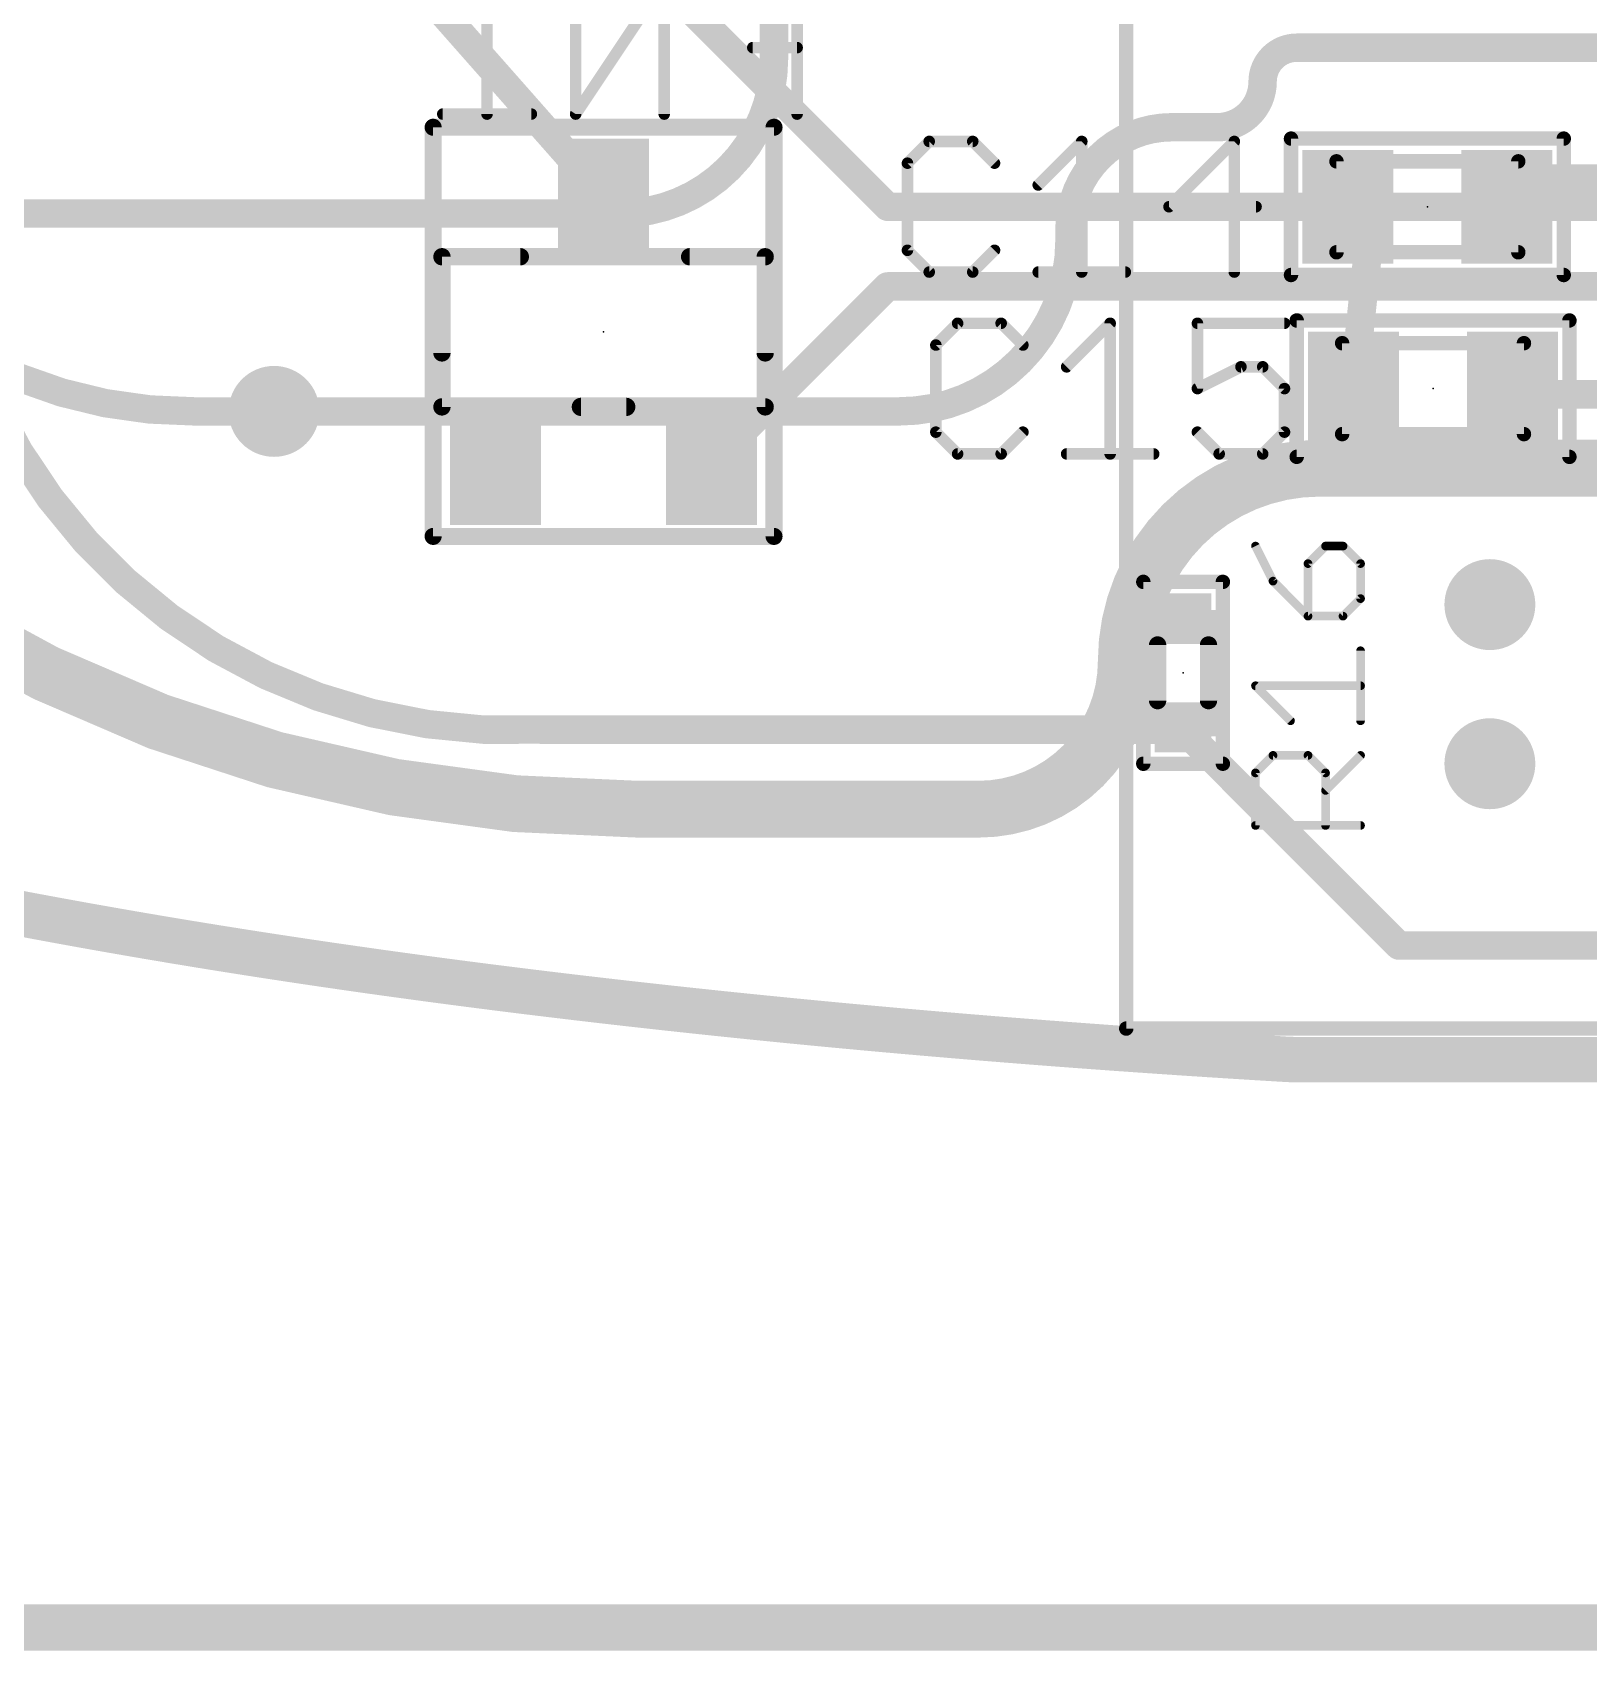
# Model space of a CAD drawing. Extents: x -10.2 to 70.2, y -5.2 to 30.2.
# Drawn here: x 10.37 to 24.07, y -5.2 to 9.03 of the extents above; entities that cross this region are included whole.
import ezdxf

# ---------------------------------------------------------------- set-up
doc = ezdxf.new("R2010")
doc.units = 0
for name, color, linetype in [('1', 22, 'CONTINUOUS'), ('16', 175, 'CONTINUOUS'), ('18', 82, 'CONTINUOUS'), ('20', 7, 'CONTINUOUS'), ('21', 253, 'CONTINUOUS'), ('22', 253, 'CONTINUOUS'), ('23', 7, 'CONTINUOUS'), ('24', 7, 'CONTINUOUS'), ('25', 253, 'CONTINUOUS'), ('26', 253, 'CONTINUOUS'), ('51', 253, 'CONTINUOUS'), ('52', 253, 'CONTINUOUS')]:
    doc.layers.add(name, color=color, linetype=linetype)

# ---------------------------------------------------------------- blocks, each defined once
blk = doc.blocks.new('RECT')
blk.add_solid([(-0.5, -0.5), (0.5, -0.5), (-0.5, 0.5), (0.5, 0.5)])
blk = doc.blocks.new('ROUNDV')
at = {"const_width": 0.5}
blk.add_lwpolyline([(0, -0.25, 1), (0, 0.25, 1), (0, -0.25)], format="xyb", dxfattribs=at)

msp = doc.modelspace()

# ---------------------------------------------------------------- linework, layer by layer
at = {"layer": '1'}
for points, const_width in [([(16.9, 8.8), (16.9, 10.4)], 0.25), ([(30.5, 8.9), (21.5, 8.9)], 0.25), ([(20.8, 8.2), (20.4, 8.2)], 0.25), ([(21.95, 7.5), (22.2, 7.8)], 0.25), ([(22.2, 7.8), (22, 5.9)], 0.25), ([(23.6, 7.75), (23.35, 7.5)], 0.25), ([(24.8, 7.75), (23.6, 7.75)], 0.25), ([(10.2, 7.44), (15.54, 7.44)], 0.25), ([(19.5, 7.3), (19.5, 7.2)], 0.25), ([(23.45, 5.85), (23.4, 5.9)], 0.25), ([(24.8, 5.85), (23.45, 5.85)], 0.25), ([(18, 5.7), (12.5, 5.7)], 0.25), ([(20.5, 2.9), (14.84, 2.9)], 0.25), ([(22.4, 1), (20.5, 2.9)], 0.25), ([(34.8, 1), (22.4, 1)], 0.25), ([(70, -5), (-10, -5)], 0.4064)]:
    msp.add_lwpolyline(points, dxfattribs=dict(at, const_width=const_width))
for points, const_width in [([(21.5, 8.9, 0.4142), (21.2, 8.6)], 0.25), ([(21.5, 8.9625, 1), (21.5, 8.8375)], 0.125), ([(21.5, 8.8375, 1), (21.5, 8.9625)], 0.125), ([(15.54, 7.44, 0.4142), (16.9, 8.8)], 0.25), ([(16.9625, 8.8, 1), (16.8375, 8.8)], 0.125), ([(16.8375, 8.8, 1), (16.9625, 8.8)], 0.125), ([(20.8, 8.2, 0.4142), (21.2, 8.6)], 0.25), ([(21.2625, 8.6, 1), (21.1375, 8.6)], 0.125), ([(21.1375, 8.6, 1), (21.2625, 8.6)], 0.125), ([(20.4, 8.2, 0.4142), (19.5, 7.3)], 0.25), ([(20.4, 8.2625, 1), (20.4, 8.1375)], 0.125), ([(20.4, 8.1375, 1), (20.4, 8.2625)], 0.125), ([(20.8, 8.2625, 1), (20.8, 8.1375)], 0.125), ([(20.8, 8.1375, 1), (20.8, 8.2625)], 0.125), ([(22.2622, 7.7935, 1), (22.1378, 7.8065)], 0.125), ([(22.248, 7.76, 1), (22.152, 7.84)], 0.125), ([(23.6, 7.8125, 1), (23.6, 7.6875)], 0.125), ([(23.6442, 7.7058, 1), (23.5558, 7.7942)], 0.125), ([(9.54, 7.7, 0.4142), (14.84, 2.9)], 0.25), ([(15.54, 7.5025, 1), (15.54, 7.3775)], 0.125), ([(15.54, 7.3775, 1), (15.54, 7.5025)], 0.125), ([(21.902, 7.54, 1), (21.998, 7.46)], 0.125), ([(23.3058, 7.5442, 1), (23.3942, 7.4558)], 0.125), ([(19.5625, 7.3, 1), (19.4375, 7.3)], 0.125), ([(18, 5.7, 0.4142), (19.5, 7.2)], 0.25), ([(19.4375, 7.3, 1), (19.5625, 7.3)], 0.125), ([(19.5625, 7.2, 1), (19.4375, 7.2)], 0.125), ([(19.4375, 7.2, 1), (19.5625, 7.2)], 0.125), ([(23.4442, 5.9442, 1), (23.3558, 5.8558)], 0.125), ([(21.9378, 5.9065, 1), (22.0622, 5.8935)], 0.125), ([(23.45, 5.9125, 1), (23.45, 5.7875)], 0.125), ([(23.4058, 5.8058, 1), (23.4942, 5.8942)], 0.125), ([(12.5, 5.7625, 1), (12.5, 5.6375)], 0.125), ([(18, 5.7625, 1), (18, 5.6375)], 0.125), ([(18, 5.6375, 1), (18, 5.7625)], 0.125), ([(14.84, 2.9625, 1), (14.84, 2.8375)], 0.125), ([(14.8431, 2.8376, 1), (14.8369, 2.9624)], 0.125), ([(20.5442, 2.9442, 1), (20.4558, 2.8558)], 0.125), ([(20.5, 2.8375, 1), (20.5, 2.9625)], 0.125), ([(22.4, 1.0625, 1), (22.4, 0.9375)], 0.125), ([(22.3558, 0.9558, 1), (22.4442, 1.0442)], 0.125)]:
    msp.add_lwpolyline(points, format="xyb", dxfattribs=dict(at, const_width=const_width))
at = {"layer": '16'}
for points, const_width in [([(17.9, 7.5), (15.1, 10.3)], 0.25), ([(15.4, 7.6), (13.9, 9.3)], 0.25), ([(17.9, 7.5), (30.3, 7.5)], 0.25), ([(17.9, 6.8), (16.4, 5.3)], 0.25), ([(28.9, 6.8), (17.9, 6.8)], 0.25), ([(12.5, 5.7), (11.8, 5.7)], 0.25), ([(16.4, 5.3), (16.35, 5.2)], 0.25), ([(21.7, 5.2), (29, 5.2)], 0.5), ([(18.7, 2.2), (15.7, 2.2)], 0.5), ([(70, -5), (-10, -5)], 0.4064)]:
    msp.add_lwpolyline(points, dxfattribs=dict(at, const_width=const_width))
for points, const_width in [([(7.75, 9.7, 0.4142), (11.8, 5.7)], 0.25), ([(5.15, 8.55, 0.2777), (15.7, 2.2)], 0.5), ([(15.3531, 7.5586, 1), (15.4469, 7.6414)], 0.125), ([(17.9, 7.5625, 1), (17.9, 7.4375)], 0.125), ([(17.8558, 7.4558, 1), (17.9442, 7.5442)], 0.125), ([(17.9, 6.8625, 1), (17.9, 6.7375)], 0.125), ([(17.9442, 6.7558, 1), (17.8558, 6.8442)], 0.125), ([(11.8, 5.7625, 1), (11.8, 5.6375)], 0.125), ([(11.8004, 5.6375, 1), (11.7996, 5.7625)], 0.125), ([(12.5, 5.6375, 1), (12.5, 5.7625)], 0.125), ([(16.4559, 5.272, 1), (16.3441, 5.328)], 0.125), ([(21.7, 5.2, 0.4142), (20, 3.5)], 0.5), ([(21.7, 5.325, 1), (21.7, 5.075)], 0.25), ([(21.7, 5.075, 1), (21.7, 5.325)], 0.25), ([(16.2941, 5.228, 1), (16.4059, 5.172)], 0.125), ([(16.3558, 5.3442, 1), (16.4442, 5.2558)], 0.125), ([(18.7, 2.2, 0.4142), (20, 3.5)], 0.5), ([(20.125, 3.5, 1), (19.875, 3.5)], 0.25), ([(19.875, 3.5, 1), (20.125, 3.5)], 0.25), ([(15.7, 2.325, 1), (15.7, 2.075)], 0.25), ([(15.7, 2.075, 1), (15.7, 2.325)], 0.25), ([(18.7, 2.325, 1), (18.7, 2.075)], 0.25), ([(18.7, 2.075, 1), (18.7, 2.325)], 0.25)]:
    msp.add_lwpolyline(points, format="xyb", dxfattribs=dict(at, const_width=const_width))
at = {"layer": '20', "const_width": 0.4}
for points in [[(10.2504, 1.2854), (10.1687, 1.301)], [(10.3322, 1.27), (10.2504, 1.2854)], [(10.4139, 1.2547), (10.3322, 1.27)], [(10.4956, 1.2395), (10.4139, 1.2547)], [(10.5773, 1.2244), (10.4956, 1.2395)], [(10.6591, 1.2094), (10.5773, 1.2244)], [(10.7408, 1.1946), (10.6591, 1.2094)], [(10.8226, 1.1798), (10.7408, 1.1946)], [(10.9044, 1.1652), (10.8226, 1.1798)], [(10.9862, 1.1507), (10.9044, 1.1652)], [(11.068, 1.1363), (10.9862, 1.1507)], [(11.1498, 1.122), (11.068, 1.1363)], [(11.2316, 1.1078), (11.1498, 1.122)], [(11.3134, 1.0937), (11.2316, 1.1078)], [(11.3952, 1.0797), (11.3134, 1.0937)], [(11.4771, 1.0658), (11.3952, 1.0797)], [(11.5589, 1.0521), (11.4771, 1.0658)], [(11.6408, 1.0384), (11.5589, 1.0521)], [(11.7227, 1.0249), (11.6408, 1.0384)], [(11.8045, 1.0114), (11.7227, 1.0249)], [(11.8864, 0.9981), (11.8045, 1.0114)], [(11.9683, 0.9848), (11.8864, 0.9981)], [(12.0502, 0.9717), (11.9683, 0.9848)], [(12.1322, 0.9587), (12.0502, 0.9717)], [(12.2141, 0.9457), (12.1322, 0.9587)], [(12.296, 0.9329), (12.2141, 0.9457)], [(12.378, 0.9201), (12.296, 0.9329)], [(12.4599, 0.9075), (12.378, 0.9201)], [(12.5419, 0.895), (12.4599, 0.9075)], [(12.6238, 0.8825), (12.5419, 0.895)], [(12.7878, 0.8579), (12.6238, 0.8825)], [(12.9518, 0.8337), (12.7878, 0.8579)], [(13.1158, 0.8099), (12.9518, 0.8337)], [(13.1979, 0.7981), (13.1158, 0.8099)], [(13.2799, 0.7864), (13.1979, 0.7981)], [(13.3619, 0.7748), (13.2799, 0.7864)], [(13.444, 0.7633), (13.3619, 0.7748)], [(13.5261, 0.7519), (13.444, 0.7633)], [(13.6081, 0.7406), (13.5261, 0.7519)], [(13.7723, 0.7182), (13.6081, 0.7406)], [(13.8544, 0.7071), (13.7723, 0.7182)], [(14.0186, 0.6853), (13.8544, 0.7071)], [(14.1007, 0.6745), (14.0186, 0.6853)], [(14.1828, 0.6638), (14.1007, 0.6745)], [(14.265, 0.6532), (14.1828, 0.6638)], [(14.3471, 0.6426), (14.265, 0.6532)], [(14.4292, 0.6321), (14.3471, 0.6426)], [(14.5936, 0.6115), (14.4292, 0.6321)], [(14.6757, 0.6013), (14.5936, 0.6115)], [(14.7579, 0.5911), (14.6757, 0.6013)], [(14.9223, 0.5711), (14.7579, 0.5911)], [(15.0045, 0.5612), (14.9223, 0.5711)], [(15.1689, 0.5416), (15.0045, 0.5612)], [(15.4155, 0.5128), (15.1689, 0.5416)], [(15.4978, 0.5034), (15.4155, 0.5128)], [(15.58, 0.494), (15.4978, 0.5034)], [(15.6623, 0.4847), (15.58, 0.494)], [(15.7445, 0.4755), (15.6623, 0.4847)], [(15.9091, 0.4573), (15.7445, 0.4755)], [(15.9913, 0.4483), (15.9091, 0.4573)], [(16.1559, 0.4305), (15.9913, 0.4483)], [(16.2382, 0.4217), (16.1559, 0.4305)], [(16.4028, 0.4043), (16.2382, 0.4217)], [(16.4851, 0.3957), (16.4028, 0.4043)], [(16.5674, 0.3872), (16.4851, 0.3957)], [(16.6498, 0.3788), (16.5674, 0.3872)], [(16.7321, 0.3704), (16.6498, 0.3788)], [(16.8144, 0.3621), (16.7321, 0.3704)], [(16.8968, 0.3539), (16.8144, 0.3621)], [(16.9791, 0.3457), (16.8968, 0.3539)], [(17.0615, 0.3376), (16.9791, 0.3457)], [(17.1438, 0.3296), (17.0615, 0.3376)], [(17.2262, 0.3216), (17.1438, 0.3296)], [(17.3086, 0.3137), (17.2262, 0.3216)], [(17.391, 0.3059), (17.3086, 0.3137)], [(17.4733, 0.2981), (17.391, 0.3059)], [(17.5557, 0.2904), (17.4733, 0.2981)], [(17.7205, 0.2752), (17.5557, 0.2904)], [(17.8029, 0.2677), (17.7205, 0.2752)], [(17.8854, 0.2603), (17.8029, 0.2677)], [(17.9678, 0.2529), (17.8854, 0.2603)], [(18.0502, 0.2456), (17.9678, 0.2529)], [(18.1326, 0.2384), (18.0502, 0.2456)], [(18.2151, 0.2312), (18.1326, 0.2384)], [(18.2975, 0.2241), (18.2151, 0.2312)], [(18.38, 0.2171), (18.2975, 0.2241)], [(18.4624, 0.2101), (18.38, 0.2171)], [(18.5449, 0.2031), (18.4624, 0.2101)], [(18.6274, 0.1963), (18.5449, 0.2031)], [(18.7098, 0.1895), (18.6274, 0.1963)], [(18.7923, 0.1827), (18.7098, 0.1895)], [(18.8748, 0.1761), (18.7923, 0.1827)], [(18.9573, 0.1694), (18.8748, 0.1761)], [(19.1223, 0.1564), (18.9573, 0.1694)], [(19.2873, 0.1436), (19.1223, 0.1564)], [(19.4523, 0.131), (19.2873, 0.1436)], [(19.5348, 0.1248), (19.4523, 0.131)], [(19.6174, 0.1187), (19.5348, 0.1248)], [(19.6999, 0.1126), (19.6174, 0.1187)], [(19.7824, 0.1066), (19.6999, 0.1126)], [(19.865, 0.1006), (19.7824, 0.1066)], [(19.9475, 0.0947), (19.865, 0.1006)], [(20.0301, 0.0889), (19.9475, 0.0947)], [(20.1127, 0.0831), (20.0301, 0.0889)], [(20.1952, 0.0774), (20.1127, 0.0831)], [(20.2778, 0.0717), (20.1952, 0.0774)], [(20.3604, 0.0661), (20.2778, 0.0717)], [(20.4429, 0.0605), (20.3604, 0.0661)], [(20.5255, 0.055), (20.4429, 0.0605)], [(20.6081, 0.0495), (20.5255, 0.055)], [(20.6907, 0.0441), (20.6081, 0.0495)], [(20.7733, 0.0388), (20.6907, 0.0441)], [(20.8559, 0.0335), (20.7733, 0.0388)], [(20.9385, 0.0283), (20.8559, 0.0335)], [(21.0211, 0.0231), (20.9385, 0.0283)], [(21.1038, 0.018), (21.0211, 0.0231)], [(21.1864, 0.0129), (21.1038, 0.018)], [(21.269, 0.0079), (21.1864, 0.0129)], [(21.3516, 0.0029), (21.269, 0.0079)], [(21.4035, -0.0002), (21.3516, 0.0029)], [(21.411, -0.0006), (21.4035, -0.0002)], [(21.4185, -0.001), (21.411, -0.0006)], [(21.426, -0.0014), (21.4185, -0.001)], [(21.4334, -0.0017), (21.426, -0.0014)], [(21.4409, -0.002), (21.4334, -0.0017)], [(21.4484, -0.0023), (21.4409, -0.002)], [(21.4709, -0.0029), (21.4484, -0.0023)], [(21.4784, -0.0031), (21.4709, -0.0029)], [(21.4859, -0.0032), (21.4784, -0.0031)], [(21.4934, -0.0034), (21.4859, -0.0032)], [(21.5009, -0.0034), (21.4934, -0.0034)], [(21.5084, -0.0035), (21.5009, -0.0034)], [(38.7309, -0.0035), (21.5084, -0.0035)]]:
    msp.add_lwpolyline(points, dxfattribs=at)
at = {"layer": '20', "const_width": 0.2}
for points in [[(10.2317, 1.1872, 1), (10.2691, 1.3836)], [(10.3506, 1.3682, 1), (10.3138, 1.1717)], [(10.3137, 1.1717, 1), (10.3507, 1.3682)], [(10.4322, 1.353, 1), (10.3956, 1.1563)], [(10.3955, 1.1564, 1), (10.4323, 1.3529)], [(10.5137, 1.3378, 1), (10.4775, 1.1411)], [(10.4773, 1.1411, 1), (10.5139, 1.3378)], [(10.5953, 1.3227, 1), (10.5593, 1.126)], [(10.677, 1.3078, 1), (10.6412, 1.111)], [(10.5592, 1.126, 1), (10.5954, 1.3227)], [(10.7585, 1.293, 1), (10.7231, 1.0961)], [(10.6411, 1.111, 1), (10.6771, 1.3078)], [(10.8402, 1.2783, 1), (10.805, 1.0814)], [(10.7229, 1.0962, 1), (10.7587, 1.2929)], [(10.9219, 1.2637, 1), (10.8869, 1.0667)], [(10.8049, 1.0814, 1), (10.8403, 1.2782)], [(11.0035, 1.2492, 1), (10.9689, 1.0522)], [(10.8868, 1.0668, 1), (10.922, 1.2636)], [(11.0852, 1.2348, 1), (11.0508, 1.0378)], [(10.9687, 1.0522, 1), (11.0037, 1.2491)], [(11.1669, 1.2205, 1), (11.1327, 1.0234)], [(11.0507, 1.0378, 1), (11.0853, 1.2347)], [(11.2486, 1.2063, 1), (11.2146, 1.0092)], [(11.1326, 1.0235, 1), (11.167, 1.2205)], [(11.3302, 1.1923, 1), (11.2966, 0.9951)], [(11.2145, 1.0092, 1), (11.2487, 1.2063)], [(11.2964, 0.9951, 1), (11.3304, 1.1922)], [(11.4119, 1.1783, 1), (11.3785, 0.9811)], [(11.4937, 1.1645, 1), (11.4605, 0.9672)], [(11.3784, 0.9811, 1), (11.412, 1.1783)], [(11.5754, 1.1507, 1), (11.5424, 0.9534)], [(11.4604, 0.9672, 1), (11.4938, 1.1644)], [(11.6571, 1.1371, 1), (11.6245, 0.9398)], [(11.5423, 0.9535, 1), (11.5755, 1.1507)], [(11.7389, 1.1235, 1), (11.7065, 0.9262)], [(11.6243, 0.9398, 1), (11.6573, 1.1371)], [(11.8206, 1.1101, 1), (11.7884, 0.9127)], [(11.7064, 0.9262, 1), (11.739, 1.1235)], [(11.9024, 1.0968, 1), (11.8704, 0.8994)], [(11.7883, 0.9127, 1), (11.8207, 1.1101)], [(11.9841, 1.0835, 1), (11.9525, 0.8861)], [(11.8703, 0.8994, 1), (11.9025, 1.0968)], [(12.0659, 1.0705, 1), (12.0345, 0.8729)], [(11.9523, 0.8861, 1), (11.9843, 1.0835)], [(12.1479, 1.0575, 1), (12.1165, 0.8599)], [(12.0344, 0.873, 1), (12.066, 1.0704)], [(12.2295, 1.0445, 1), (12.1987, 0.8469)], [(12.1165, 0.8599, 1), (12.1479, 1.0575)], [(12.1984, 0.8469, 1), (12.2298, 1.0445)], [(12.3114, 1.0317, 1), (12.2806, 0.8341)], [(12.3932, 1.0189, 1), (12.3628, 0.8213)], [(12.2806, 0.8341, 1), (12.3114, 1.0317)], [(12.475, 1.0064, 1), (12.4448, 0.8086)], [(12.3626, 0.8213, 1), (12.3934, 1.0189)], [(12.557, 0.9939, 1), (12.5268, 0.7961)], [(12.4447, 0.8087, 1), (12.4751, 1.0063)], [(12.6386, 0.9814, 1), (12.609, 0.7836)], [(12.5268, 0.7961, 1), (12.557, 0.9939)], [(12.6087, 0.7836, 1), (12.6389, 0.9814)], [(12.8024, 0.9568, 1), (12.7732, 0.759)], [(12.773, 0.759, 1), (12.8026, 0.9568)], [(12.9662, 0.9327, 1), (12.9374, 0.7347)], [(12.9372, 0.7348, 1), (12.9664, 0.9326)], [(13.13, 0.9089, 1), (13.1016, 0.7109)], [(13.212, 0.8971, 1), (13.1838, 0.6991)], [(13.1014, 0.7109, 1), (13.1302, 0.9089)], [(13.1837, 0.6991, 1), (13.2121, 0.8971)], [(13.2939, 0.8854, 1), (13.2659, 0.6874)], [(13.3758, 0.8738, 1), (13.348, 0.6758)], [(13.2658, 0.6874, 1), (13.294, 0.8854)], [(13.4578, 0.8623, 1), (13.4302, 0.6643)], [(13.3479, 0.6758, 1), (13.3759, 0.8738)], [(13.5398, 0.851, 1), (13.5124, 0.6528)], [(13.4301, 0.6643, 1), (13.4579, 0.8623)], [(13.6216, 0.8397, 1), (13.5946, 0.6415)], [(13.5123, 0.6529, 1), (13.5399, 0.8509)], [(13.5944, 0.6415, 1), (13.6218, 0.8397)], [(13.7857, 0.8173, 1), (13.7589, 0.6191)], [(13.8676, 0.8062, 1), (13.8412, 0.608)], [(13.7588, 0.6191, 1), (13.7858, 0.8173)], [(13.841, 0.608, 1), (13.8678, 0.8062)], [(14.0316, 0.7844, 1), (14.0056, 0.5862)], [(14.1136, 0.7737, 1), (14.0878, 0.5753)], [(14.0054, 0.5862, 1), (14.0318, 0.7844)], [(14.1956, 0.763, 1), (14.17, 0.5646)], [(14.0877, 0.5754, 1), (14.1137, 0.7736)], [(14.1699, 0.5646, 1), (14.1957, 0.763)], [(14.2778, 0.7524, 1), (14.2522, 0.554)], [(14.3598, 0.7418, 1), (14.3344, 0.5434)], [(14.2522, 0.554, 1), (14.2778, 0.7524)], [(14.4416, 0.7313, 1), (14.4168, 0.5329)], [(14.3343, 0.5434, 1), (14.3599, 0.7418)], [(14.4165, 0.5329, 1), (14.4419, 0.7313)], [(14.6059, 0.7107, 1), (14.5813, 0.5123)], [(14.688, 0.7005, 1), (14.6634, 0.5021)], [(14.5812, 0.5123, 1), (14.606, 0.7107)], [(14.77, 0.6904, 1), (14.7458, 0.4918)], [(14.6634, 0.5021, 1), (14.688, 0.7005)], [(14.7456, 0.4919, 1), (14.7702, 0.6903)], [(14.9343, 0.6704, 1), (14.9103, 0.4718)], [(15.0163, 0.6605, 1), (14.9927, 0.4619)], [(14.9102, 0.4718, 1), (14.9344, 0.6704)], [(14.9925, 0.4619, 1), (15.0165, 0.6605)], [(15.1805, 0.6409, 1), (15.1573, 0.4423)], [(15.1571, 0.4423, 1), (15.1807, 0.6409)], [(15.4268, 0.6122, 1), (15.4042, 0.4134)], [(15.4039, 0.4135, 1), (15.4271, 0.6121)], [(15.5092, 0.6028, 1), (15.4864, 0.404)], [(15.5912, 0.5934, 1), (15.5688, 0.3946)], [(15.4865, 0.404, 1), (15.5091, 0.6028)], [(15.6734, 0.5841, 1), (15.6512, 0.3853)], [(15.5686, 0.3946, 1), (15.5914, 0.5934)], [(15.7555, 0.5749, 1), (15.7335, 0.3761)], [(15.6511, 0.3853, 1), (15.6735, 0.5841)], [(15.7334, 0.3761, 1), (15.7556, 0.5749)], [(15.92, 0.5567, 1), (15.8982, 0.3579)], [(16.0021, 0.5477, 1), (15.9805, 0.3489)], [(15.8981, 0.3579, 1), (15.9201, 0.5567)], [(15.9804, 0.3489, 1), (16.0022, 0.5477)], [(16.1665, 0.5299, 1), (16.1453, 0.3311)], [(16.2487, 0.5211, 1), (16.2277, 0.3223)], [(16.1451, 0.3311, 1), (16.1667, 0.5299)], [(16.2276, 0.3223, 1), (16.2488, 0.5211)], [(16.4132, 0.5038, 1), (16.3924, 0.3048)], [(16.4954, 0.4952, 1), (16.4748, 0.2962)], [(16.3923, 0.3049, 1), (16.4133, 0.5037)], [(16.5775, 0.4867, 1), (16.5573, 0.2877)], [(16.4747, 0.2962, 1), (16.4955, 0.4952)], [(16.66, 0.4783, 1), (16.6396, 0.2793)], [(16.5571, 0.2877, 1), (16.5777, 0.4867)], [(16.7421, 0.4699, 1), (16.7221, 0.2709)], [(16.6397, 0.2793, 1), (16.6599, 0.4783)], [(16.7219, 0.2709, 1), (16.7423, 0.4699)], [(16.8243, 0.4616, 1), (16.8045, 0.2626)], [(16.9067, 0.4534, 1), (16.8869, 0.2544)], [(16.8044, 0.2626, 1), (16.8244, 0.4616)], [(16.9889, 0.4452, 1), (16.9693, 0.2462)], [(16.8869, 0.2544, 1), (16.9067, 0.4534)], [(17.0712, 0.4371, 1), (17.0518, 0.2381)], [(16.9692, 0.2462, 1), (16.989, 0.4452)], [(17.1535, 0.4291, 1), (17.1341, 0.2301)], [(17.0517, 0.2381, 1), (17.0713, 0.4371)], [(17.2357, 0.4211, 1), (17.2167, 0.2221)], [(17.1341, 0.2301, 1), (17.1535, 0.4291)], [(17.318, 0.4133, 1), (17.2992, 0.2141)], [(17.2165, 0.2221, 1), (17.2359, 0.4211)], [(17.4004, 0.4055, 1), (17.3816, 0.2063)], [(17.2991, 0.2142, 1), (17.3181, 0.4132)], [(17.4826, 0.3977, 1), (17.464, 0.1985)], [(17.3816, 0.2063, 1), (17.4004, 0.4055)], [(17.5649, 0.39, 1), (17.5465, 0.1908)], [(17.4639, 0.1985, 1), (17.4827, 0.3977)], [(17.5464, 0.1908, 1), (17.565, 0.39)], [(17.7296, 0.3748, 1), (17.7114, 0.1756)], [(17.8118, 0.3673, 1), (17.794, 0.1681)], [(17.7113, 0.1756, 1), (17.7297, 0.3748)], [(17.8943, 0.3599, 1), (17.8765, 0.1607)], [(17.7938, 0.1681, 1), (17.812, 0.3673)], [(17.9766, 0.3525, 1), (17.959, 0.1533)], [(17.8765, 0.1607, 1), (17.8943, 0.3599)], [(18.0589, 0.3452, 1), (18.0415, 0.146)], [(17.9589, 0.1533, 1), (17.9767, 0.3525)], [(18.1413, 0.338, 1), (18.1239, 0.1388)], [(18.0414, 0.146, 1), (18.059, 0.3452)], [(18.2237, 0.3308, 1), (18.2065, 0.1316)], [(18.1239, 0.1388, 1), (18.1413, 0.338)], [(18.2064, 0.1316, 1), (18.2238, 0.3308)], [(18.306, 0.3237, 1), (18.289, 0.1245)], [(18.3885, 0.3167, 1), (18.3715, 0.1175)], [(18.2889, 0.1245, 1), (18.3061, 0.3237)], [(18.4709, 0.3097, 1), (18.4539, 0.1105)], [(18.3715, 0.1175, 1), (18.3885, 0.3167)], [(18.5531, 0.3028, 1), (18.5367, 0.1034)], [(18.4539, 0.1105, 1), (18.4709, 0.3097)], [(18.6356, 0.296, 1), (18.6192, 0.0966)], [(18.5364, 0.1035, 1), (18.5534, 0.3027)], [(18.718, 0.2892, 1), (18.7016, 0.0898)], [(18.6192, 0.0966, 1), (18.6356, 0.296)], [(18.8003, 0.2824, 1), (18.7843, 0.083)], [(18.7016, 0.0898, 1), (18.718, 0.2892)], [(18.8829, 0.2758, 1), (18.8667, 0.0764)], [(18.7841, 0.083, 1), (18.8005, 0.2824)], [(18.9652, 0.2691, 1), (18.9494, 0.0697)], [(18.8668, 0.0764, 1), (18.8828, 0.2758)], [(18.9492, 0.0697, 1), (18.9654, 0.2691)], [(19.13, 0.2561, 1), (19.1146, 0.0567)], [(19.1144, 0.0567, 1), (19.1302, 0.2561)], [(19.2949, 0.2433, 1), (19.2797, 0.0439)], [(19.2796, 0.0439, 1), (19.295, 0.2433)], [(19.4598, 0.2307, 1), (19.4448, 0.0313)], [(19.5422, 0.2245, 1), (19.5274, 0.0251)], [(19.4447, 0.0313, 1), (19.4599, 0.2307)], [(19.6248, 0.2184, 1), (19.61, 0.019)], [(19.5273, 0.0251, 1), (19.5423, 0.2245)], [(19.7072, 0.2123, 1), (19.6926, 0.0129)], [(19.61, 0.019, 1), (19.6248, 0.2184)], [(19.7896, 0.2063, 1), (19.7752, 0.0069)], [(19.6925, 0.0129, 1), (19.7073, 0.2123)], [(19.8721, 0.2003, 1), (19.8579, 0.0009)], [(19.7751, 0.0069, 1), (19.7897, 0.2063)], [(19.9545, 0.1945, 1), (19.9405, -0.0051)], [(19.8578, 0.0009, 1), (19.8722, 0.2003)], [(20.0371, 0.1887, 1), (20.0231, -0.0109)], [(19.9404, -0.005, 1), (19.9546, 0.1944)], [(20.0231, -0.0109, 1), (20.0371, 0.1887)], [(20.1195, 0.1829, 1), (20.1058, -0.0167)], [(20.2021, 0.1772, 1), (20.1883, -0.0224)], [(20.1056, -0.0167, 1), (20.1197, 0.1829)], [(20.2845, 0.1715, 1), (20.271, -0.0281)], [(20.1883, -0.0224, 1), (20.2021, 0.1772)], [(20.3671, 0.1659, 1), (20.3536, -0.0337)], [(20.2709, -0.0281, 1), (20.2847, 0.1715)], [(20.4496, 0.1603, 1), (20.4363, -0.0393)], [(20.3536, -0.0337, 1), (20.3671, 0.1659)], [(20.5322, 0.1548, 1), (20.5189, -0.0448)], [(20.4362, -0.0393, 1), (20.4497, 0.1603)], [(20.6146, 0.1493, 1), (20.6016, -0.0503)], [(20.5189, -0.0448, 1), (20.5322, 0.1548)], [(20.6971, 0.1439, 1), (20.6843, -0.0557)], [(20.6015, -0.0503, 1), (20.6148, 0.1493)], [(20.7797, 0.1386, 1), (20.7669, -0.061)], [(20.6842, -0.0557, 1), (20.6972, 0.1439)], [(20.8622, 0.1333, 1), (20.8496, -0.0663)], [(20.7669, -0.061, 1), (20.7797, 0.1386)], [(20.9448, 0.1281, 1), (20.9322, -0.0715)], [(20.8495, -0.0663, 1), (20.8623, 0.1333)], [(21.0273, 0.1229, 1), (21.015, -0.0767)], [(20.9322, -0.0715, 1), (20.9448, 0.1281)], [(21.1099, 0.1178, 1), (21.0976, -0.0818)], [(21.0149, -0.0767, 1), (21.0274, 0.1229)], [(21.1924, 0.1127, 1), (21.1804, -0.0869)], [(21.0976, -0.0818, 1), (21.1099, 0.1178)], [(21.2751, 0.1077, 1), (21.263, -0.0919)], [(21.1802, -0.0869, 1), (21.1926, 0.1127)], [(21.3576, 0.1027, 1), (21.3457, -0.0969)], [(21.263, -0.0919, 1), (21.2751, 0.1077)], [(21.4088, 0.0997, 1), (21.3982, -0.1001)], [(21.4163, 0.0993, 1), (21.4056, -0.1005)], [(21.4238, 0.0989, 1), (21.4131, -0.1009)], [(21.43, 0.0985, 1), (21.4219, -0.1013)], [(21.4374, 0.0982, 1), (21.4294, -0.1016)], [(21.4449, 0.0979, 1), (21.4369, -0.1019)], [(21.3456, -0.0969, 1), (21.3577, 0.1027)], [(21.4511, 0.0977, 1), (21.4457, -0.1023)], [(21.4735, 0.0971, 1), (21.4682, -0.1029)], [(21.4797, 0.0969, 1), (21.477, -0.1031)], [(21.4885, 0.0968, 1), (21.4832, -0.1032)], [(21.4934, 0.0966, 1), (21.4934, -0.1034)], [(21.3975, -0.1, 1), (21.4095, 0.0996)], [(21.5022, 0.0966, 1), (21.4995, -0.1034)], [(21.4056, -0.1005, 1), (21.4163, 0.0993)], [(21.5084, 0.0965, 1), (21.5084, -0.1035)], [(21.4131, -0.1009, 1), (21.4238, 0.0989)], [(21.4206, -0.1013, 1), (21.4313, 0.0985)], [(21.4294, -0.1016, 1), (21.4374, 0.0982)], [(21.4369, -0.1019, 1), (21.4449, 0.0979)], [(21.4444, -0.1022, 1), (21.4524, 0.0976)], [(21.4682, -0.1029, 1), (21.4736, 0.0971)], [(21.4757, -0.1031, 1), (21.481, 0.0969)], [(21.4845, -0.1032, 1), (21.4872, 0.0968)], [(21.4907, -0.1034, 1), (21.496, 0.0966)], [(21.5009, -0.1034, 1), (21.5009, 0.0966)], [(21.507, -0.1035, 1), (21.5097, 0.0965)]]:
    msp.add_lwpolyline(points, format="xyb", dxfattribs=at)
at = {"layer": '21', "const_width": 0.0635}
for points in [[(21.45, 8.1318, 1), (21.45, 8.0682)], [(21.4817, 8.1, 1), (21.4183, 8.1)], [(23.8818, 8.1, 1), (23.8183, 8.1)], [(23.85, 8.0682, 1), (23.85, 8.1318)], [(21.45, 6.9318, 1), (21.45, 6.8683)], [(21.4183, 6.9, 1), (21.4817, 6.9)], [(23.8183, 6.9, 1), (23.8818, 6.9)], [(23.85, 6.8683, 1), (23.85, 6.9318)], [(21.5317, 6.5, 1), (21.4683, 6.5)], [(21.5, 6.5317, 1), (21.5, 6.4683)], [(23.9318, 6.5, 1), (23.8683, 6.5)], [(23.9, 6.4683, 1), (23.9, 6.5317)], [(21.5, 5.3317, 1), (21.5, 5.2683)], [(21.4683, 5.3, 1), (21.5317, 5.3)], [(23.8683, 5.3, 1), (23.9318, 5.3)], [(23.9, 5.2683, 1), (23.9, 5.3317)], [(20.15, 4.2317, 1), (20.15, 4.1683)], [(20.1818, 4.2, 1), (20.1183, 4.2)], [(20.8818, 4.2, 1), (20.8183, 4.2)], [(20.85, 4.1683, 1), (20.85, 4.2317)], [(20.15, 2.6318, 1), (20.15, 2.5682)], [(20.1183, 2.6, 1), (20.1818, 2.6)], [(20.8183, 2.6, 1), (20.8818, 2.6)], [(20.85, 2.5682, 1), (20.85, 2.6318)]]:
    msp.add_lwpolyline(points, format="xyb", dxfattribs=at)
at = {"layer": '21', "const_width": 0.127}
for points in [[(21.45, 6.9), (21.45, 8.1)], [(21.45, 8.1), (23.85, 8.1)], [(23.85, 8.1), (23.85, 6.9)], [(23.85, 6.9), (21.45, 6.9)], [(21.5, 5.3), (21.5, 6.5)], [(21.5, 6.5), (23.9, 6.5)], [(23.9, 6.5), (23.9, 5.3)], [(23.9, 5.3), (21.5, 5.3)], [(20.15, 2.6), (20.15, 4.2)], [(20.15, 4.2), (20.85, 4.2)], [(20.85, 4.2), (20.85, 2.6)], [(20.85, 2.6), (20.15, 2.6)]]:
    msp.add_lwpolyline(points, dxfattribs=at)
at = {"layer": '22'}
for points, const_width in [([(20, 12.27), (20, 0.27)], 0.127), ([(13.9, 4.6), (13.9, 8.2)], 0.15), ([(13.9, 8.2), (16.9, 8.2)], 0.15), ([(16.9, 8.2), (16.9, 4.6)], 0.15), ([(13.9776, 7.0604), (13.9776, 6.2146)], 0.1524), ([(14.6674, 7.0604), (13.9776, 7.0604)], 0.1524), ([(16.8224, 7.0604), (16.1576, 7.0604)], 0.1524), ([(16.8224, 6.2146), (16.8224, 7.0604)], 0.1524), ([(15.6, 5.7396), (15.2, 5.7396)], 0.16), ([(16.9, 4.6), (13.9, 4.6)], 0.15), ([(20, 0.27), (40, 0.27)], 0.127)]:
    msp.add_lwpolyline(points, dxfattribs=dict(at, const_width=const_width))
for points, const_width in [([(13.9375, 8.2, 1), (13.8625, 8.2)], 0.075), ([(13.9, 8.2375, 1), (13.9, 8.1625)], 0.075), ([(16.9375, 8.2, 1), (16.8625, 8.2)], 0.075), ([(16.9, 8.1625, 1), (16.9, 8.2375)], 0.075), ([(14.0157, 7.0604, 1), (13.9395, 7.0604)], 0.0762), ([(13.9776, 7.0985, 1), (13.9776, 7.0223)], 0.0762), ([(14.6674, 7.0223, 1), (14.6674, 7.0985)], 0.0762), ([(16.1576, 7.0985, 1), (16.1576, 7.0223)], 0.0762), ([(16.8605, 7.0604, 1), (16.7843, 7.0604)], 0.0762), ([(16.8224, 7.0223, 1), (16.8224, 7.0985)], 0.0762), ([(13.9395, 6.2146, 1), (14.0157, 6.2146)], 0.0762), ([(16.7843, 6.2146, 1), (16.8605, 6.2146)], 0.0762), ([(15.2, 5.7796, 1), (15.2, 5.6996)], 0.08), ([(15.6, 5.6996, 1), (15.6, 5.7796)], 0.08), ([(13.9, 4.6375, 1), (13.9, 4.5625)], 0.075), ([(13.8625, 4.6, 1), (13.9375, 4.6)], 0.075), ([(16.8625, 4.6, 1), (16.9375, 4.6)], 0.075), ([(16.9, 4.5625, 1), (16.9, 4.6375)], 0.075), ([(20, 0.3018, 1), (20, 0.2383)], 0.0635), ([(19.9683, 0.27, 1), (20.0317, 0.27)], 0.0635)]:
    msp.add_lwpolyline(points, format="xyb", dxfattribs=dict(at, const_width=const_width))
at = {"layer": '23'}
for p in [(22.65, 7.5), (22.7, 5.9), (20.5, 3.4)]:
    msp.add_point(p, dxfattribs=at)
at = {"layer": '24'}
msp.add_point((15.4, 6.4), dxfattribs=at)
at = {"layer": '25'}
for points, const_width in [([(18.2659, 8.0752), (18.0743, 7.8836)], 0.1016), ([(18.649, 8.0752), (18.2659, 8.0752)], 0.1016), ([(18.8406, 7.8836), (18.649, 8.0752)], 0.1016), ([(19.2253, 7.6921), (19.6084, 8.0752)], 0.1016), ([(19.6084, 8.0752), (19.6084, 6.9258)], 0.1016), ([(20.951, 8.0752), (20.3763, 7.5005)], 0.1016), ([(20.951, 6.9258), (20.951, 8.0752)], 0.1016), ([(18.0743, 7.8836), (18.0743, 7.1174)], 0.1016), ([(20.3763, 7.5005), (21.1425, 7.5005)], 0.1016), ([(18.0743, 7.1174), (18.2659, 6.9258)], 0.1016), ([(18.649, 6.9258), (18.8406, 7.1174)], 0.1016), ([(18.2659, 6.9258), (18.649, 6.9258)], 0.1016), ([(19.2253, 6.9258), (19.9916, 6.9258)], 0.1016), ([(18.5159, 6.4752), (18.3243, 6.2836)], 0.1016), ([(18.899, 6.4752), (18.5159, 6.4752)], 0.1016), ([(19.0906, 6.2836), (18.899, 6.4752)], 0.1016), ([(19.4753, 6.0921), (19.8584, 6.4752)], 0.1016), ([(19.8584, 6.4752), (19.8584, 5.3258)], 0.1016), ([(21.3925, 6.4752), (20.6263, 6.4752)], 0.1016), ([(20.6263, 6.4752), (20.6263, 5.9005)], 0.1016), ([(18.3243, 6.2836), (18.3243, 5.5174)], 0.1016), ([(20.6263, 5.9005), (21.0094, 6.0921)], 0.1016), ([(21.0094, 6.0921), (21.201, 6.0921)], 0.1016), ([(21.201, 6.0921), (21.3925, 5.9005)], 0.1016), ([(21.3925, 5.9005), (21.3925, 5.5174)], 0.1016), ([(18.3243, 5.5174), (18.5159, 5.3258)], 0.1016), ([(18.899, 5.3258), (19.0906, 5.5174)], 0.1016), ([(20.8178, 5.3258), (20.6263, 5.5174)], 0.1016), ([(21.3925, 5.5174), (21.201, 5.3258)], 0.1016), ([(18.5159, 5.3258), (18.899, 5.3258)], 0.1016), ([(19.4753, 5.3258), (20.2416, 5.3258)], 0.1016), ([(21.201, 5.3258), (20.8178, 5.3258)], 0.1016), ([(21.1373, 4.5149), (21.2914, 4.2067)], 0.0762), ([(21.7537, 4.5149), (21.5996, 4.3608)], 0.0762), ([(21.9078, 4.5149), (21.7537, 4.5149)], 0.0762), ([(22.0619, 4.3608), (21.9078, 4.5149)], 0.0762), ([(21.5996, 4.3608), (21.5996, 3.8985)], 0.0762), ([(22.0619, 4.0526), (22.0619, 4.3608)], 0.0762), ([(21.2914, 4.2067), (21.5996, 3.8985)], 0.0762), ([(21.9078, 3.8985), (22.0619, 4.0526)], 0.0762), ([(21.5996, 3.8985), (21.9078, 3.8985)], 0.0762), ([(22.0619, 2.9777), (22.0619, 3.5941)], 0.0762), ([(21.4455, 2.9777), (21.1373, 3.2859)], 0.0762), ([(21.1373, 3.2859), (22.0619, 3.2859)], 0.0762), ([(21.1373, 2.5192), (21.2914, 2.6733)], 0.0762), ([(21.2914, 2.6733), (21.5996, 2.6733)], 0.0762), ([(21.5996, 2.6733), (21.7537, 2.5192)], 0.0762), ([(21.7537, 2.3651), (22.0619, 2.6733)], 0.0762), ([(21.1373, 2.0569), (21.1373, 2.5192)], 0.0762), ([(21.7537, 2.5192), (21.7537, 2.0569)], 0.0762), ([(22.0619, 2.0569), (21.1373, 2.0569)], 0.0762)]:
    msp.add_lwpolyline(points, dxfattribs=dict(at, const_width=const_width))
for points, const_width in [([(18.2659, 8.1006, 1), (18.2659, 8.0498)], 0.0508), ([(18.2838, 8.0572, 1), (18.2479, 8.0931)], 0.0508), ([(18.667, 8.0931, 1), (18.6311, 8.0572)], 0.0508), ([(18.649, 8.0498, 1), (18.649, 8.1006)], 0.0508), ([(19.6338, 8.0752, 1), (19.583, 8.0752)], 0.0508), ([(19.6264, 8.0572, 1), (19.5905, 8.0931)], 0.0508), ([(20.9764, 8.0752, 1), (20.9256, 8.0752)], 0.0508), ([(20.9689, 8.0572, 1), (20.933, 8.0931)], 0.0508), ([(18.0997, 7.8836, 1), (18.0489, 7.8836)], 0.0508), ([(18.0564, 7.9016, 1), (18.0923, 7.8657)], 0.0508), ([(18.8226, 7.8657, 1), (18.8585, 7.9016)], 0.0508), ([(19.2073, 7.71, 1), (19.2433, 7.6741)], 0.0508), ([(20.3763, 7.5259, 1), (20.3763, 7.4751)], 0.0508), ([(21.1425, 7.4751, 1), (21.1425, 7.5259)], 0.0508), ([(20.3583, 7.5185, 1), (20.3942, 7.4825)], 0.0508), ([(18.0489, 7.1174, 1), (18.0997, 7.1174)], 0.0508), ([(18.0923, 7.1353, 1), (18.0564, 7.0994)], 0.0508), ([(18.8585, 7.0994, 1), (18.8226, 7.1353)], 0.0508), ([(18.2659, 6.9512, 1), (18.2659, 6.9004)], 0.0508), ([(18.2479, 6.9078, 1), (18.2838, 6.9438)], 0.0508), ([(18.6311, 6.9438, 1), (18.667, 6.9078)], 0.0508), ([(18.649, 6.9004, 1), (18.649, 6.9512)], 0.0508), ([(19.2253, 6.9512, 1), (19.2253, 6.9004)], 0.0508), ([(19.583, 6.9258, 1), (19.6338, 6.9258)], 0.0508), ([(19.9916, 6.9004, 1), (19.9916, 6.9512)], 0.0508), ([(20.9256, 6.9258, 1), (20.9764, 6.9258)], 0.0508), ([(18.5159, 6.5006, 1), (18.5159, 6.4498)], 0.0508), ([(18.5338, 6.4572, 1), (18.4979, 6.4931)], 0.0508), ([(18.917, 6.4931, 1), (18.8811, 6.4572)], 0.0508), ([(18.899, 6.4498, 1), (18.899, 6.5006)], 0.0508), ([(19.8838, 6.4752, 1), (19.833, 6.4752)], 0.0508), ([(19.8764, 6.4572, 1), (19.8405, 6.4931)], 0.0508), ([(20.6263, 6.5006, 1), (20.6263, 6.4498)], 0.0508), ([(20.6517, 6.4752, 1), (20.6009, 6.4752)], 0.0508), ([(21.3925, 6.4498, 1), (21.3925, 6.5006)], 0.0508), ([(18.3497, 6.2836, 1), (18.2989, 6.2836)], 0.0508), ([(18.3064, 6.3016, 1), (18.3423, 6.2657)], 0.0508), ([(19.0726, 6.2657, 1), (19.1085, 6.3016)], 0.0508), ([(19.4573, 6.11, 1), (19.4933, 6.0741)], 0.0508), ([(21.0094, 6.1175, 1), (21.0094, 6.0667)], 0.0508), ([(21.0208, 6.0693, 1), (20.9981, 6.1148)], 0.0508), ([(21.2189, 6.11, 1), (21.183, 6.0741)], 0.0508), ([(21.201, 6.0667, 1), (21.201, 6.1175)], 0.0508), ([(20.6149, 5.9232, 1), (20.6376, 5.8778)], 0.0508), ([(20.6009, 5.9005, 1), (20.6517, 5.9005)], 0.0508), ([(21.4179, 5.9005, 1), (21.3671, 5.9005)], 0.0508), ([(21.3746, 5.8825, 1), (21.4105, 5.9185)], 0.0508), ([(18.3423, 5.5353, 1), (18.3064, 5.4994)], 0.0508), ([(19.1085, 5.4994, 1), (19.0726, 5.5353)], 0.0508), ([(20.6442, 5.5353, 1), (20.6083, 5.4994)], 0.0508), ([(21.4105, 5.4994, 1), (21.3746, 5.5353)], 0.0508), ([(18.2989, 5.5174, 1), (18.3497, 5.5174)], 0.0508), ([(21.3671, 5.5174, 1), (21.4179, 5.5174)], 0.0508), ([(18.5159, 5.3512, 1), (18.5159, 5.3004)], 0.0508), ([(18.4979, 5.3078, 1), (18.5338, 5.3438)], 0.0508), ([(18.8811, 5.3438, 1), (18.917, 5.3078)], 0.0508), ([(18.899, 5.3004, 1), (18.899, 5.3512)], 0.0508), ([(19.4753, 5.3512, 1), (19.4753, 5.3004)], 0.0508), ([(19.833, 5.3258, 1), (19.8838, 5.3258)], 0.0508), ([(20.2416, 5.3004, 1), (20.2416, 5.3512)], 0.0508), ([(20.8178, 5.3512, 1), (20.8178, 5.3004)], 0.0508), ([(20.7999, 5.3078, 1), (20.8358, 5.3438)], 0.0508), ([(21.183, 5.3438, 1), (21.2189, 5.3078)], 0.0508), ([(21.201, 5.3004, 1), (21.201, 5.3512)], 0.0508), ([(21.1544, 4.5234, 1), (21.1203, 4.5064)], 0.0381), ([(21.7537, 4.5339, 1), (21.7537, 4.4958)], 0.0381), ([(21.7672, 4.5014, 1), (21.7402, 4.5283)], 0.0381), ([(21.9213, 4.5283, 1), (21.8943, 4.5014)], 0.0381), ([(21.9078, 4.4958, 1), (21.9078, 4.5339)], 0.0381), ([(21.5861, 4.3743, 1), (21.6131, 4.3473)], 0.0381), ([(21.6187, 4.3608, 1), (21.5806, 4.3608)], 0.0381), ([(22.081, 4.3608, 1), (22.0429, 4.3608)], 0.0381), ([(22.0484, 4.3473, 1), (22.0754, 4.3743)], 0.0381), ([(21.3049, 4.2202, 1), (21.2779, 4.1932)], 0.0381), ([(21.2744, 4.1982, 1), (21.3084, 4.2152)], 0.0381), ([(22.0429, 4.0526, 1), (22.081, 4.0526)], 0.0381), ([(22.0754, 4.0391, 1), (22.0484, 4.0661)], 0.0381), ([(21.5996, 3.9175, 1), (21.5996, 3.8794)], 0.0381), ([(21.5806, 3.8985, 1), (21.6187, 3.8985)], 0.0381), ([(21.5861, 3.885, 1), (21.6131, 3.912)], 0.0381), ([(21.8943, 3.912, 1), (21.9213, 3.885)], 0.0381), ([(21.9078, 3.8794, 1), (21.9078, 3.9175)], 0.0381), ([(22.081, 3.5941, 1), (22.0429, 3.5941)], 0.0381), ([(21.1508, 3.2994, 1), (21.1238, 3.2724)], 0.0381), ([(21.1373, 3.3049, 1), (21.1373, 3.2668)], 0.0381), ([(22.0619, 3.2668, 1), (22.0619, 3.3049)], 0.0381), ([(21.432, 2.9642, 1), (21.459, 2.9912)], 0.0381), ([(22.0429, 2.9777, 1), (22.081, 2.9777)], 0.0381), ([(21.2914, 2.6924, 1), (21.2914, 2.6543)], 0.0381), ([(21.3049, 2.6598, 1), (21.2779, 2.6868)], 0.0381), ([(21.6131, 2.6868, 1), (21.5861, 2.6598)], 0.0381), ([(21.5996, 2.6543, 1), (21.5996, 2.6924)], 0.0381), ([(22.0754, 2.6598, 1), (22.0484, 2.6868)], 0.0381), ([(21.1238, 2.5327, 1), (21.1508, 2.5057)], 0.0381), ([(21.1564, 2.5192, 1), (21.1183, 2.5192)], 0.0381), ([(21.7728, 2.5192, 1), (21.7347, 2.5192)], 0.0381), ([(21.7402, 2.5057, 1), (21.7672, 2.5327)], 0.0381), ([(21.7402, 2.3786, 1), (21.7672, 2.3516)], 0.0381), ([(21.1373, 2.076, 1), (21.1373, 2.0379)], 0.0381), ([(21.1183, 2.0569, 1), (21.1564, 2.0569)], 0.0381), ([(21.7347, 2.0569, 1), (21.7728, 2.0569)], 0.0381), ([(22.0619, 2.0379, 1), (22.0619, 2.076)], 0.0381)]:
    msp.add_lwpolyline(points, format="xyb", dxfattribs=dict(at, const_width=const_width))
at = {"layer": '26', "const_width": 0.1016}
for points in [[(14.3747, 9.4852), (14.3747, 8.3158)], [(15.9339, 9.4852), (15.1543, 8.3158)], [(15.1543, 8.3158), (15.1543, 9.4852)], [(15.9339, 8.3158), (15.9339, 9.4852)], [(17.1033, 8.3158), (17.1033, 9.4852)], [(17.1033, 8.9005), (16.7135, 8.9005)], [(14.7645, 8.3158), (13.9849, 8.3158)]]:
    msp.add_lwpolyline(points, dxfattribs=at)
at = {"layer": '26', "const_width": 0.0508}
for points in [[(16.7135, 8.9259, 1), (16.7135, 8.8751)], [(17.1033, 8.8751, 1), (17.1033, 8.9259)], [(13.9849, 8.3412, 1), (13.9849, 8.2904)], [(14.3493, 8.3158, 1), (14.4001, 8.3158)], [(14.7645, 8.2904, 1), (14.7645, 8.3412)], [(15.1332, 8.3299, 1), (15.1754, 8.3017)], [(15.1289, 8.3158, 1), (15.1797, 8.3158)], [(15.9085, 8.3158, 1), (15.9593, 8.3158)], [(17.0779, 8.3158, 1), (17.1287, 8.3158)]]:
    msp.add_lwpolyline(points, format="xyb", dxfattribs=at)
at = {"layer": '51'}
for points, const_width in [([(21.85, 7.9318, 1), (21.85, 7.8683)], 0.0635), ([(21.8818, 7.9, 1), (21.8183, 7.9)], 0.0635), ([(23.4818, 7.9, 1), (23.4183, 7.9)], 0.0635), ([(23.45, 7.8683, 1), (23.45, 7.9318)], 0.0635), ([(21.85, 7.1318, 1), (21.85, 7.0683)], 0.0635), ([(21.8183, 7.1, 1), (21.8818, 7.1)], 0.0635), ([(23.4183, 7.1, 1), (23.4818, 7.1)], 0.0635), ([(23.45, 7.0683, 1), (23.45, 7.1318)], 0.0635), ([(21.9, 6.3318, 1), (21.9, 6.2683)], 0.0635), ([(21.9318, 6.3, 1), (21.8683, 6.3)], 0.0635), ([(23.5317, 6.3, 1), (23.4683, 6.3)], 0.0635), ([(23.5, 6.2683, 1), (23.5, 6.3318)], 0.0635), ([(21.9, 5.5317, 1), (21.9, 5.4683)], 0.0635), ([(23.5, 5.4683, 1), (23.5, 5.5317)], 0.0635), ([(21.8683, 5.5, 1), (21.9318, 5.5)], 0.0635), ([(23.4683, 5.5, 1), (23.5317, 5.5)], 0.0635), ([(20.3141, 3.645, 1), (20.2379, 3.645)], 0.0762), ([(20.7621, 3.645, 1), (20.6859, 3.645)], 0.0762), ([(20.2379, 3.155, 1), (20.3141, 3.155)], 0.0762), ([(20.6859, 3.155, 1), (20.7621, 3.155)], 0.0762)]:
    msp.add_lwpolyline(points, format="xyb", dxfattribs=dict(at, const_width=const_width))
for points, const_width in [([(23.45, 7.9), (21.85, 7.9)], 0.127), ([(21.85, 7.9), (21.85, 7.1)], 0.127), ([(23.45, 7.1), (23.45, 7.9)], 0.127), ([(21.85, 7.1), (23.45, 7.1)], 0.127), ([(23.5, 6.3), (21.9, 6.3)], 0.127), ([(21.9, 6.3), (21.9, 5.5)], 0.127), ([(23.5, 5.5), (23.5, 6.3)], 0.127), ([(21.9, 5.5), (23.5, 5.5)], 0.127), ([(20.276, 3.155), (20.276, 3.645)], 0.1524), ([(20.724, 3.645), (20.724, 3.155)], 0.1524)]:
    msp.add_lwpolyline(points, dxfattribs=dict(at, const_width=const_width))
at = {"layer": '52', "const_width": 0.1524}
for points in [[(13.9776, 7.0604), (13.9776, 5.7396)], [(16.8224, 7.0604), (13.9776, 7.0604)], [(16.8224, 5.7396), (16.8224, 7.0604)], [(13.9776, 5.7396), (16.8224, 5.7396)]]:
    msp.add_lwpolyline(points, dxfattribs=at)
at = {"layer": '52', "const_width": 0.0762}
for points in [[(14.0157, 7.0604, 1), (13.9395, 7.0604)], [(13.9776, 7.0985, 1), (13.9776, 7.0223)], [(16.8605, 7.0604, 1), (16.7843, 7.0604)], [(16.8224, 7.0223, 1), (16.8224, 7.0985)], [(13.9776, 5.7777, 1), (13.9776, 5.7015)], [(13.9395, 5.7396, 1), (14.0157, 5.7396)], [(16.7843, 5.7396, 1), (16.8605, 5.7396)], [(16.8224, 5.7015, 1), (16.8224, 5.7777)]]:
    msp.add_lwpolyline(points, format="xyb", dxfattribs=at)

# ---------------------------------------------------------------- block references
at = {"layer": '1', "xscale": 0.8, "rotation": 180}
for p in [(21.95, 7.5), (23.35, 7.5), (22, 5.9), (23.4, 5.9)]:
    msp.add_blockref('RECT', p, dxfattribs=at)
at = {"layer": '1', "xscale": 0.4, "yscale": 0.5, "rotation": 270}
for p in [(20.5, 3.9), (20.5, 2.9)]:
    msp.add_blockref('RECT', p, dxfattribs=at)
at = {"layer": '16', "xscale": 0.8, "rotation": 180}
for p in [(15.4, 7.6), (14.45, 5.2), (16.35, 5.2)]:
    msp.add_blockref('RECT', p, dxfattribs=at)
at = {"layer": '18', "xscale": 0.8, "yscale": 0.8}
for p in [(12.5, 5.7), (12.5, 5.7), (23.2, 4), (23.2, 4), (23.2, 2.6), (23.2, 2.6)]:
    msp.add_blockref('ROUNDV', p, dxfattribs=at)
at = {"layer": '51'}
for p, xscale, yscale, rotation in [((22.1, 7.5), 0.5, 0.8, 180), ((23.2, 7.5), 0.5, 0.8, 180), ((22.15, 5.9), 0.5, 0.8, 180), ((23.25, 5.9), 0.5, 0.8, 180), ((20.4952, 3.804), 0.3, 0.5999, 270), ((20.4952, 2.9912), 0.3, 0.5999, 270)]:
    msp.add_blockref('RECT', p, dxfattribs=dict(at, xscale=xscale, yscale=yscale, rotation=rotation))
at = {"layer": '52', "xscale": 0.4572, "yscale": 0.5842, "rotation": 180}
for p in [(15.4, 7.4033), (14.4602, 5.3967), (16.3398, 5.3967)]:
    msp.add_blockref('RECT', p, dxfattribs=at)

doc.saveas('drawing.dxf')
